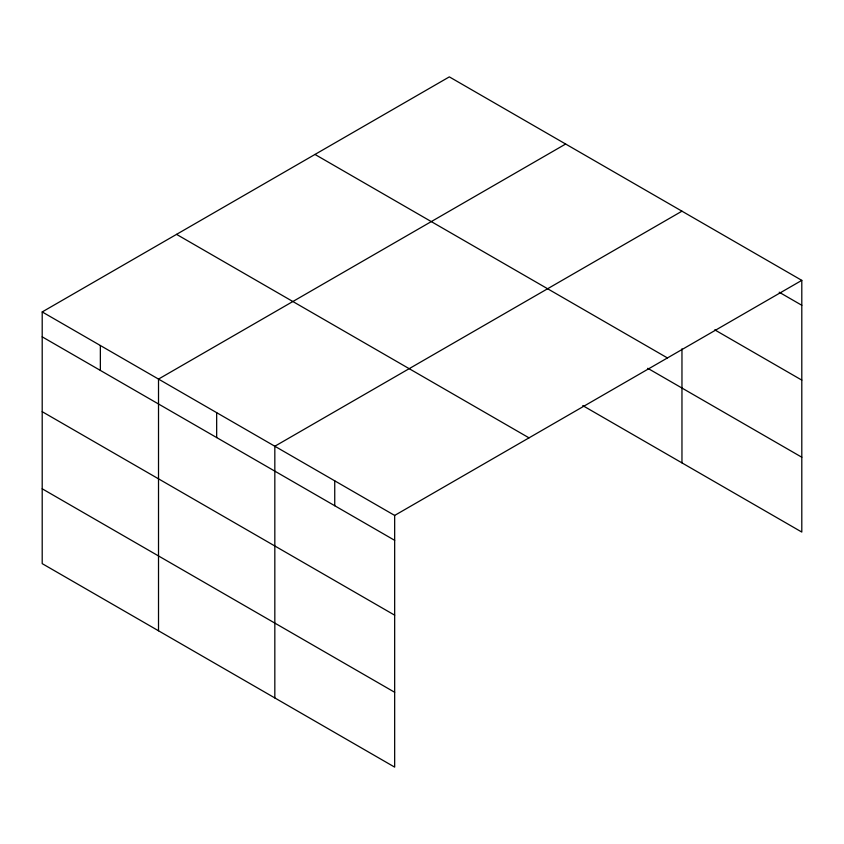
<?xml version="1.0" encoding="UTF-8"?>
<svg xmlns="http://www.w3.org/2000/svg" width="844" height="844" viewBox="0 0 844 844"><rect width="100%" height="100%" fill="white"/><g stroke="black" fill="none" stroke-linecap="round" stroke-linejoin="round"><path stroke-width="1.27" d="M801.8 280.366L449.335 76.878L42.2 311.932L42.2 563.634L394.665 767.122L394.665 515.431L801.8 280.366L801.8 532.068L582.761 405.605M565.649 144.029L158.514 379.083L158.514 630.784M681.963 211.179L274.827 446.244L274.827 697.935M779.191 292.214L801.8 305.275M714.752 329.856L801.8 380.116M314.981 154.441L667.446 357.94M647.749 368.29L801.8 457.226M176.554 234.368L529.019 437.857M42.2 311.932L394.665 515.431M42.2 336.84L394.665 540.329M42.2 411.682L394.665 615.17M42.2 488.792L394.665 692.28M681.963 348.825L681.963 462.881M334.741 480.837L334.741 505.735M216.665 412.663L216.665 437.572M100.352 345.512L100.352 370.411"/></g></svg>
